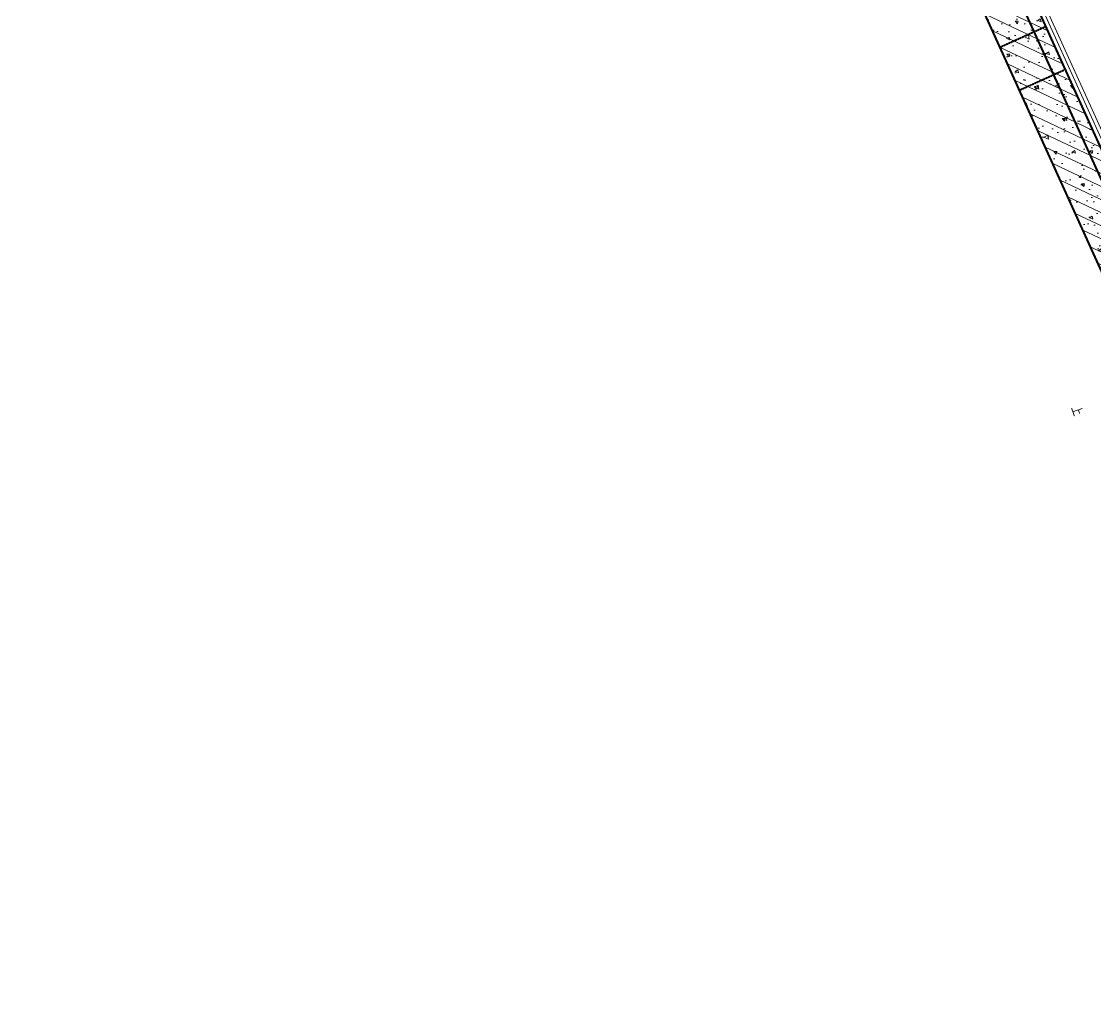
# Model space of a CAD drawing. Header units: millimetres. Extents: x 395197 to 699875, y 745 to 708816.
# Drawn here: x 519420 to 553546, y 54759 to 85887 of the extents above; entities that cross this region are included whole.
import ezdxf

# ---------------------------------------------------------------- set-up
doc = ezdxf.new("R2010")
doc.units = ezdxf.units.MM
doc.linetypes.add('DASH', pattern=[0.35, 0.25, -0.1])
for name, color, linetype, lineweight in [('SPACE', 7, 'Continuous', 9), ('地墙', 4, 'Continuous', 40), ('填充', 252, 'Continuous', 9), ('暗梁暗柱', 4, 'Continuous', 40), ('离壁墙', 185, 'Continuous', 9)]:
    doc.layers.add(name, color=color, linetype=linetype, lineweight=lineweight)
doc.styles.add('_HZTXT', font='txt1.shx', dxfattribs={"width": 0.7, "bigfont": 'HZTXT.shx'})
pattern_1 = [(154.69898, (404639.6, 463868.67), (-160.26523, -339.0281), []), (159.69898, (404639.6, 463868.7), (-274.04, 1044.654), [112.5, -1237.5]), (104.69898, (404639.6, 463868.7), (-992.1017, -576.2684), [90, -990]), (210.15038, (404616.8, 463955.7), (-1266.1414, 468.3866), [95.6103, -1051.7132]), (155.88318, (404357.2, 463767.5), (-305.8676, 1590.863), [168.75, -1856.25]), (206.3346, (404331.7, 463900.1), (-1848.246, 827.413), [143.4154, -1577.5695]), (100.8832, (404357.2, 463767.5), (-1848.2464, 827.412), [135, -1485]), (130.69898, (404377.2, 463934.05), (266.7776, 1046.5322), [112.5, -1237.5]), (75.69898, (404377.2, 463934), (-1147.0922, -23.0352), [90, -990]), (181.15038, (404399.4, 464021.3), (-880.3138, 1023.4977), [95.6103, -1051.7132]), (147.19898, (404639.6, 463868.67), (-476.26587, -151.1447), [0, -978, 0, -1005, 0, -993.75]), (117.19898, (404639.6, 463868.67), (-690.0067, 172.0891), [0, -573, 0, -955.5, 0, -378.75]), (77.19898, (404752.35, 463553.75), (-238.05778, 765.2761), [0, -375, 0, -1170, 0, -1552.5]), (67.19898, (404802.9, 463412.5), (-436.239, 772.9693), [0, -487.5, 0, -777, 0, -1102.5])]

msp = doc.modelspace()

# ---------------------------------------------------------------- hatches: boundary and pattern name
at = {"layer": '填充'}
h = msp.add_hatch(dxfattribs=at)
h.set_pattern_fill('钢筋混凝土', color=252, scale=150, angle=109.699, style=0)
h.set_pattern_definition(pattern_1)
h.paths.add_polyline_path([(548407, 92627), (547314, 92133), (550819, 84389), (551912, 84884)])
h = msp.add_hatch(dxfattribs=at)
h.set_pattern_fill('钢筋混凝土', color=252, scale=150, angle=109.699, style=0)
h.set_pattern_definition(pattern_1)
h.paths.add_polyline_path([(548771, 92792), (548407, 92627), (551912, 84884), (552277, 85049)])
h = msp.add_hatch(dxfattribs=at)
h.set_pattern_fill('钢筋混凝土', color=252, scale=150, angle=109.699, style=0)
h.set_pattern_definition(pattern_1)
h.paths.add_polyline_path([(552277, 85049), (551912, 84884), (555418, 77140), (555782, 77305)])
h = msp.add_hatch(dxfattribs=at)
h.set_pattern_fill('钢筋混凝土', color=252, scale=150, angle=109.699, style=0)
h.set_pattern_definition(pattern_1)
h.paths.add_polyline_path([(551912, 84884), (550819, 84389), (554324, 76645), (555418, 77140)])

# ---------------------------------------------------------------- linework, layer by layer
at = {"layer": '地墙', "ltscale": 5}
for p, q in [((565717, 55358, 0), (520891, 154380, 0)), ((565346, 55208, 0), (520523, 154223, 0)), ((564232, 54759, 0), (519420, 153750, 0))]:
    msp.add_line(p, q, dxfattribs=at)
at = {"layer": '暗梁暗柱', "linetype": 'DASH', "ltscale": 1.5, "elevation": 0}
for points in [[(550510, 85072), (551967, 85732)], [(551128, 83706), (552586, 84366)]]:
    msp.add_lwpolyline(points, dxfattribs=at)
at = {"layer": '离壁墙'}
for p, q in [((565838, 55406, 0), (521011, 154431, 0)), ((565950, 55451, 0), (521121, 154478, 0))]:
    msp.add_line(p, q, dxfattribs=at)

# ---------------------------------------------------------------- texts
at = {"layer": 'SPACE', "style": '_HZTXT', "width": 0.8}
msp.add_text('上', height=280, rotation=289.4789, dxfattribs=at).set_placement((552752, 73613, 0))

doc.saveas('drawing.dxf')
